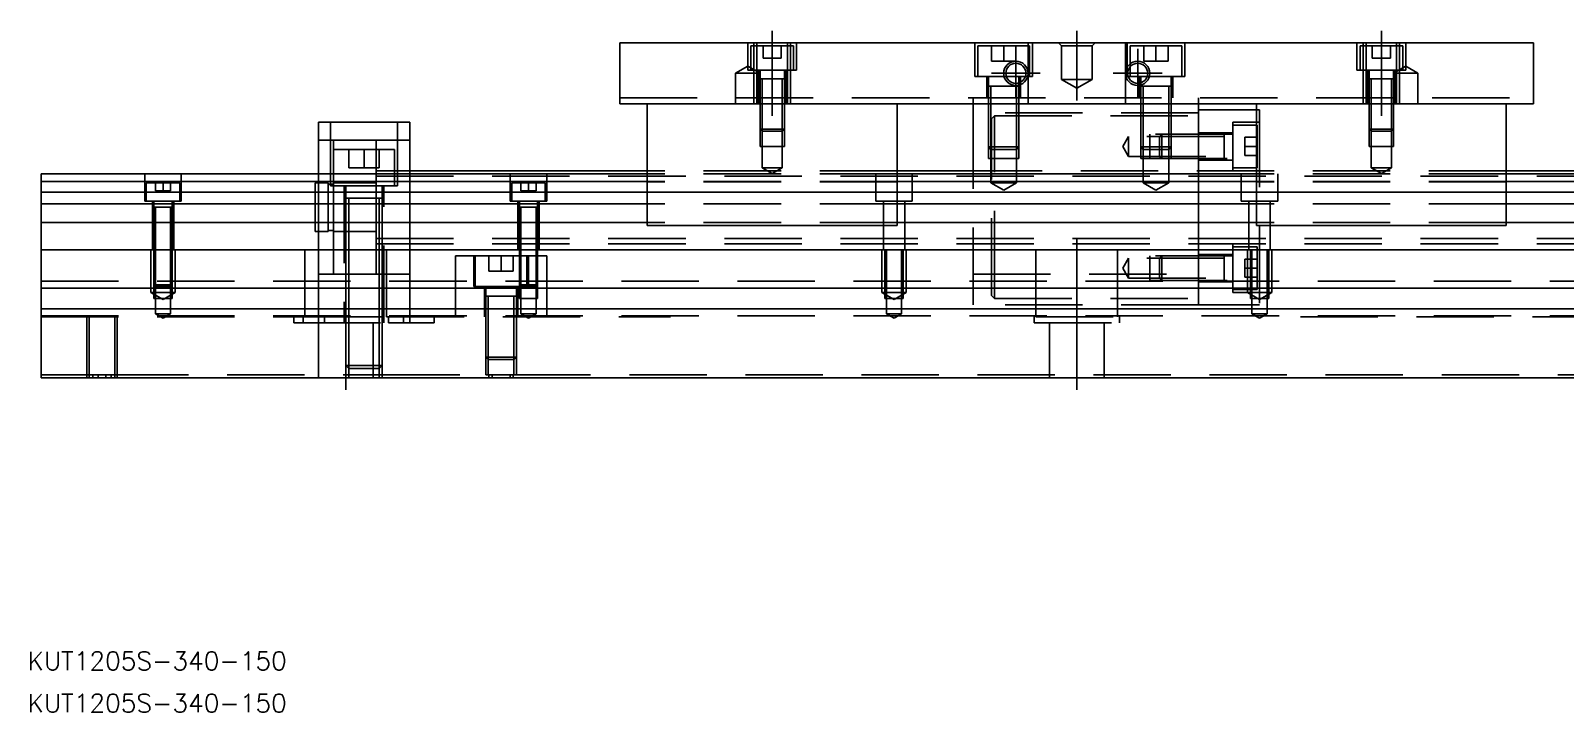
# Model space of a CAD drawing. Extents: x -10 to 509, y -277 to 77.
# Drawn here: x -1.7 to 250.2, y -276.5 to -164.6 of the extents above; entities that cross this region are included whole.
import ezdxf

# ---------------------------------------------------------------- set-up
doc = ezdxf.new("R2010")
doc.units = 0
doc.linetypes.add('CENTER', pattern=[50.8, 31.75, -6.35, 6.35, -6.35])
doc.linetypes.add('DASHED', pattern=[19.05, 12.7, -6.35])
doc.layers.get('0').update_dxf_attribs({"linetype": 'CONTINUOUS'})
doc.layers.add('CENTER', color=1, linetype='CENTER')
doc.styles.get("Standard").update_dxf_attribs({"font": 'txt.shx', "height": 3, "bigfont": 'bigfont.shx'})

# ---------------------------------------------------------------- blocks, each defined once
blk = doc.blocks.new('*U2')
at = {"color": 7, "linetype": 'CONTINUOUS'}
blk.add_text('KUT1205S-340-150', height=3, dxfattribs=at).set_placement((-2.24, -276.54))
blk = doc.blocks.new('*U3')
at = {"color": 7, "linetype": 'CONTINUOUS'}
blk.add_text('KUT1205S-340-150', height=3, dxfattribs=at).set_placement((-2.24, -269.6))

msp = doc.modelspace()

# ---------------------------------------------------------------- linework, layer by layer
at = {"color": 7, "linetype": 'CONTINUOUS'}
for p, q in [((95, -166.61), (245, -166.61)), ((95, -166.61), (95, -176.61)), ((245, -166.61), (245, -176.61)), ((95, -176.61), (245, -176.61)), ((99.5, -196.61), (99.5, -176.61)), ((140.5, -196.61), (140.5, -176.61)), ((153, -188.11), (153, -176.61)), ((190, -188.11), (190, -176.61)), ((199.5, -177.61), (190, -177.61)), ((199.5, -196.61), (199.5, -176.61)), ((240.5, -196.61), (240.5, -176.61)), ((45.5, -179.61), (45.5, -188.11)), ((45.5, -179.61), (60.5, -179.61)), ((60.5, -179.61), (60.5, -188.11)), ((0, -188.11), (0, -189.36)), ((99.5, -188.11), (0, -188.11)), ((99.5, -187.61), (60.5, -187.61)), ((153, -187.61), (140.5, -187.61)), ((199.5, -188.11), (140.5, -188.11)), ((290, -187.61), (240.5, -187.61)), ((340, -188.11), (240.5, -188.11)), ((99.5, -189.36), (0, -189.36)), ((0, -189.36), (0, -191.14)), ((0, -191.14), (99.5, -191.14)), ((0, -191.14), (0, -193.03)), ((199.5, -189.36), (140.5, -189.36)), ((140.5, -191.14), (199.5, -191.14)), ((340, -189.36), (240.5, -189.36)), ((240.5, -191.14), (340, -191.14)), ((99.5, -193.03), (0, -193.03)), ((0, -193.03), (0, -196.09)), ((199.5, -193.03), (140.5, -193.03)), ((340, -193.03), (240.5, -193.03)), ((0, -196.09), (0, -200.61)), ((99.5, -196.09), (0, -196.09)), ((199.5, -196.09), (140.5, -196.09)), ((340, -196.09), (240.5, -196.09)), ((99.5, -196.61), (140.5, -196.61)), ((199.5, -196.61), (240.5, -196.61)), ((0, -200.61), (340, -200.61)), ((0, -206.91), (0, -200.61)), ((0, -206.91), (340, -206.91)), ((0, -210.31), (0, -206.91)), ((0, -221.61), (0, -210.31)), ((0, -210.31), (340, -210.31)), ((0, -221.61), (340, -221.61))]:
    msp.add_line(p, q, dxfattribs=at)
at = {"color": 3, "linetype": 'DASHED'}
for p, q in [((116, -166.61), (116, -171.11)), ((123.5, -167.11), (116.5, -167.11)), ((116.5, -167.11), (116.5, -171.11)), ((117, -166.61), (117, -167.11)), ((117, -167.11), (117, -171.11)), ((117.5, -166.61), (117.5, -176.61)), ((118.5, -167.11), (118.5, -169.11)), ((120, -167.11), (120, -169.11)), ((121.5, -167.11), (121.5, -169.11)), ((122.5, -176.61), (122.5, -166.61)), ((123, -167.11), (123, -166.61)), ((123, -171.11), (123, -167.11)), ((123.5, -171.11), (123.5, -167.11)), ((124, -171.11), (124, -166.61)), ((153.25, -166.61), (153.25, -172.11)), ((162.25, -167.11), (153.75, -167.11)), ((153.75, -167.11), (153.75, -172.11)), ((156, -167.11), (156, -169.61)), ((158, -167.11), (158, -169.61)), ((160, -167.11), (160, -169.61)), ((162, -166.61), (162, -176.61)), ((162.25, -172.11), (162.25, -167.11)), ((162.75, -172.11), (162.75, -166.61)), ((167.5, -167.11), (167, -166.61)), ((167.5, -167.11), (167.5, -172.61)), ((167.5, -167.11), (172.5, -167.11)), ((172.5, -167.11), (173, -166.61)), ((172.5, -172.61), (172.5, -167.11)), ((178, -166.61), (178, -176.61)), ((178.25, -166.61), (178.25, -172.11)), ((187.25, -167.11), (178.75, -167.11)), ((178.75, -167.11), (178.75, -170.05)), ((181, -167.11), (181, -169.61)), ((183, -167.11), (183, -169.61)), ((185, -167.11), (185, -169.61)), ((187.25, -172.11), (187.25, -167.11)), ((187.75, -172.11), (187.75, -166.61)), ((216, -166.61), (216, -171.11)), ((223.5, -167.11), (216.5, -167.11)), ((216.5, -167.11), (216.5, -171.11)), ((217, -166.61), (217, -167.11)), ((217, -167.11), (217, -171.11)), ((217.5, -166.61), (217.5, -176.61)), ((218.5, -167.11), (218.5, -169.11)), ((220, -167.11), (220, -169.11)), ((221.5, -167.11), (221.5, -169.11)), ((222.5, -176.61), (222.5, -166.61)), ((223, -167.11), (223, -166.61)), ((223, -171.11), (223, -167.11)), ((223.5, -171.11), (223.5, -167.11)), ((224, -171.11), (224, -166.61)), ((116, -170.46), (114, -171.61)), ((118, -171.61), (116, -170.46)), ((116, -171.11), (124, -171.11)), ((117, -171.11), (117, -176.61)), ((117.75, -171.11), (117.75, -176.61)), ((118, -171.11), (118, -172.51)), ((118.5, -169.11), (120, -169.11)), ((120, -169.11), (121.5, -169.11)), ((122, -172.51), (122, -171.11)), ((122.25, -176.61), (122.25, -171.11)), ((123, -176.61), (123, -171.11)), ((156, -169.61), (158, -169.61)), ((158, -169.61), (160, -169.61)), ((178.75, -170.05), (178.75, -170.53)), ((178.75, -170.53), (178.75, -172.11)), ((181, -169.61), (183, -169.61)), ((183, -169.61), (185, -169.61)), ((216, -171.11), (224, -171.11)), ((217, -171.11), (217, -176.61)), ((217.75, -171.11), (217.75, -176.61)), ((218, -171.11), (218, -172.51)), ((218.5, -169.11), (220, -169.11)), ((220, -169.11), (221.5, -169.11)), ((224, -170.46), (222, -171.61)), ((222, -172.51), (222, -171.11)), ((222.25, -176.61), (222.25, -171.11)), ((223, -176.61), (223, -171.11)), ((226, -171.61), (224, -170.46)), ((114, -171.61), (118, -171.61)), ((114, -171.61), (114, -176.61)), ((122, -172.51), (118, -172.51)), ((122, -172.51), (118, -172.51)), ((118, -172.51), (118.22, -172.51)), ((118.22, -172.51), (118, -172.51)), ((118, -172.51), (118, -172.52)), ((118, -172.51), (118, -172.51)), ((118, -172.51), (118, -176.61)), ((121.78, -172.51), (118.22, -172.51)), ((118.35, -172.51), (118.35, -176.61)), ((121.65, -176.61), (121.65, -172.51)), ((121.78, -172.51), (122, -172.51)), ((122, -172.51), (121.78, -172.51)), ((122, -172.52), (122, -172.51)), ((122, -176.61), (122, -172.51)), ((122, -172.51), (122, -172.51)), ((153.25, -172.11), (162.75, -172.11)), ((155.25, -172.11), (155.25, -175.61)), ((155.5, -172.11), (155.5, -173.71)), ((160.5, -173.71), (155.5, -173.71)), ((160.5, -173.71), (155.5, -173.71)), ((160.5, -173.71), (155.5, -173.71)), ((155.5, -173.71), (155.76, -173.71)), ((155.76, -173.71), (155.5, -173.71)), ((155.5, -173.71), (155.5, -173.72)), ((155.5, -173.71), (155.5, -173.71)), ((155.5, -173.71), (155.5, -175.61)), ((160.01, -173.71), (155.76, -173.71)), ((155.9, -173.71), (155.9, -175.61)), ((160.24, -173.71), (160.01, -173.71)), ((160.1, -175.61), (160.1, -173.71)), ((160.24, -173.71), (160.5, -173.71)), ((160.5, -173.71), (160.24, -173.71)), ((160.5, -173.18), (160.5, -172.11)), ((160.5, -173.55), (160.5, -173.18)), ((160.5, -173.71), (160.5, -173.55)), ((160.5, -173.72), (160.5, -173.71)), ((160.5, -175.61), (160.5, -173.71)), ((160.5, -173.71), (160.5, -173.71)), ((160.75, -175.61), (160.75, -172.11)), ((167.5, -172.61), (170, -174.05)), ((172.5, -172.61), (167.5, -172.61)), ((170, -174.05), (172.5, -172.61)), ((178.25, -172.11), (187.75, -172.11)), ((180.25, -172.11), (180.25, -175.61)), ((180.5, -172.11), (180.5, -173.18)), ((180.5, -173.18), (180.5, -173.55)), ((180.5, -173.55), (180.5, -173.71)), ((185.5, -173.71), (180.5, -173.71)), ((185.5, -173.71), (180.5, -173.71)), ((180.5, -173.71), (180.76, -173.71)), ((180.76, -173.71), (180.5, -173.71)), ((180.5, -173.71), (180.5, -173.72)), ((180.5, -173.71), (180.5, -173.71)), ((180.5, -173.71), (180.5, -175.61)), ((185.24, -173.71), (180.76, -173.71)), ((180.9, -173.71), (180.9, -175.61)), ((185.1, -175.61), (185.1, -173.71)), ((185.24, -173.71), (185.5, -173.71)), ((185.5, -173.71), (185.24, -173.71)), ((185.5, -173.71), (185.5, -172.11)), ((185.5, -173.72), (185.5, -173.71)), ((185.5, -175.61), (185.5, -173.71)), ((185.5, -173.71), (185.5, -173.71)), ((185.75, -175.61), (185.75, -172.11)), ((222, -172.51), (218, -172.51)), ((222, -172.51), (218, -172.51)), ((222, -172.51), (218, -172.51)), ((218, -172.51), (218.22, -172.51)), ((218.22, -172.51), (218, -172.51)), ((218, -172.51), (218, -172.52)), ((218, -172.51), (218, -172.51)), ((218, -172.51), (218, -176.61)), ((221.78, -172.51), (218.22, -172.51)), ((218.35, -172.51), (218.35, -176.61)), ((221.65, -176.61), (221.65, -172.51)), ((221.78, -172.51), (222, -172.51)), ((222, -172.51), (221.78, -172.51)), ((222, -171.61), (226, -171.61)), ((222, -172.52), (222, -172.51)), ((222, -176.61), (222, -172.51)), ((222, -172.51), (222, -172.51)), ((226, -176.61), (226, -171.61)), ((95, -175.61), (245, -175.61)), ((153, -176.61), (153, -175.61)), ((155.5, -175.61), (155.5, -176.61)), ((155.5, -175.61), (155.5, -176.61)), ((155.9, -175.61), (155.9, -176.61)), ((160.1, -176.61), (160.1, -175.61)), ((160.5, -176.61), (160.5, -175.61)), ((160.5, -176.61), (160.5, -175.61)), ((180.5, -175.61), (180.5, -176.61)), ((180.5, -175.61), (180.5, -176.61)), ((180.9, -175.61), (180.9, -176.61)), ((185.1, -176.61), (185.1, -175.61)), ((185.5, -176.61), (185.5, -175.61)), ((185.5, -176.61), (185.5, -175.61)), ((190, -176.61), (190, -175.61)), ((118, -176.61), (118, -180.76)), ((118, -176.61), (118, -180.76)), ((118.35, -176.61), (118.35, -181.11)), ((121.65, -181.11), (121.65, -176.61)), ((122, -180.76), (122, -176.61)), ((122, -180.76), (122, -176.61)), ((190, -178.11), (153, -178.11)), ((155.5, -176.61), (155.5, -183.71)), ((155.5, -176.61), (155.5, -183.71)), ((155.9, -176.61), (155.9, -184.11)), ((156.5, -178.61), (156, -179.11)), ((156.5, -206.91), (156.5, -178.61)), ((156.5, -178.61), (190, -178.61)), ((160.1, -184.11), (160.1, -176.61)), ((160.5, -183.71), (160.5, -176.61)), ((160.5, -183.71), (160.5, -176.61)), ((180.5, -176.61), (180.5, -183.71)), ((180.5, -176.61), (180.5, -183.71)), ((180.9, -176.61), (180.9, -184.11)), ((185.1, -184.11), (185.1, -176.61)), ((185.5, -183.71), (185.5, -176.61)), ((185.5, -183.71), (185.5, -176.61)), ((200, -177.61), (199.5, -177.61)), ((200, -177.61), (200, -209.61)), ((218, -176.61), (218, -180.76)), ((218, -176.61), (218, -180.76)), ((218.35, -176.61), (218.35, -181.11)), ((221.65, -181.11), (221.65, -176.61)), ((222, -180.76), (222, -176.61)), ((222, -180.76), (222, -176.61)), ((47.5, -179.61), (47.5, -190.11)), ((58.5, -190.11), (58.5, -179.61)), ((118, -180.76), (122, -180.76)), ((118, -180.76), (118, -183.61)), ((118, -180.76), (118.35, -181.11)), ((121.65, -181.11), (118.35, -181.11)), ((118.35, -181.11), (118.35, -183.61)), ((121.65, -181.11), (122, -180.76)), ((121.65, -183.61), (121.65, -181.11)), ((122, -183.61), (122, -180.76)), ((156, -208.11), (156, -179.11)), ((195.6, -181.36), (190, -181.36)), ((195.6, -179.61), (195.6, -187.61)), ((200, -179.61), (195.6, -179.61)), ((195.6, -180.11), (195.6, -181.11)), ((196.65, -180.11), (195.6, -180.11)), ((197, -180.11), (196.65, -180.11)), ((199.6, -180.11), (197, -180.11)), ((199.6, -187.11), (199.6, -180.11)), ((218, -180.76), (222, -180.76)), ((218, -180.76), (218, -183.61)), ((218, -180.76), (218.35, -181.11)), ((221.65, -181.11), (218.35, -181.11)), ((218.35, -181.11), (218.35, -183.61)), ((221.65, -181.11), (222, -180.76)), ((221.65, -183.61), (221.65, -181.11)), ((222, -183.61), (222, -180.76)), ((48, -182.61), (45.5, -182.61)), ((48, -184.11), (48, -182.61)), ((55, -182.61), (48, -182.61)), ((55, -184.11), (55, -182.61)), ((60.5, -182.61), (55, -182.61)), ((118, -183.61), (122, -183.61)), ((118.35, -183.61), (118.35, -187.11)), ((121.65, -187.11), (121.65, -183.61)), ((155.5, -183.71), (160.5, -183.71)), ((155.5, -183.71), (155.5, -185.61)), ((155.5, -183.71), (155.9, -184.11)), ((160.1, -184.11), (160.5, -183.71)), ((160.5, -185.61), (160.5, -183.71)), ((178.5, -181.96), (177.55, -183.61)), ((177.55, -183.61), (178.5, -185.26)), ((178.5, -185.26), (178.5, -181.96)), ((194.2, -181.96), (178.5, -181.96)), ((180.5, -183.71), (185.5, -183.71)), ((180.5, -183.71), (180.5, -185.61)), ((180.5, -183.71), (180.9, -184.11)), ((182, -181.61), (182, -185.61)), ((195.6, -181.61), (182, -181.61)), ((183.95, -181.61), (183.6, -181.96)), ((183.6, -185.26), (183.6, -181.96)), ((183.95, -181.61), (183.95, -185.61)), ((185.1, -184.11), (185.5, -183.71)), ((185.5, -185.61), (185.5, -183.71)), ((194.2, -181.61), (194.19, -181.61)), ((194.2, -185.61), (194.2, -181.61)), ((194.2, -181.83), (194.2, -181.61)), ((194.21, -181.61), (194.2, -181.61)), ((194.2, -183.61), (194.2, -181.61)), ((194.2, -185.61), (194.2, -181.61)), ((194.2, -181.96), (194.2, -181.83)), ((194.2, -183.47), (194.2, -181.96)), ((194.2, -185.39), (194.2, -183.75)), ((197.6, -182.11), (197.6, -185.11)), ((199.6, -182.11), (197.6, -182.11)), ((197.6, -183.61), (199.6, -183.61)), ((218, -183.61), (222, -183.61)), ((218.35, -183.61), (218.35, -187.11)), ((221.65, -187.11), (221.65, -183.61)), ((58, -184.11), (48, -184.11)), ((48, -184.11), (48, -188.11)), ((50.5, -184.11), (50.5, -187.11)), ((53, -184.11), (53, -187.11)), ((55, -188.11), (55, -184.11)), ((55.5, -184.11), (55.5, -187.11)), ((58, -188.11), (58, -184.11)), ((155.5, -185.61), (160.5, -185.61)), ((160.1, -184.11), (155.9, -184.11)), ((155.9, -184.11), (155.9, -185.61)), ((155.9, -185.61), (155.9, -189.61)), ((160.1, -185.61), (160.1, -184.11)), ((160.1, -189.61), (160.1, -185.61)), ((178.5, -185.26), (194.2, -185.26)), ((180.5, -185.61), (185.5, -185.61)), ((185.1, -184.11), (180.9, -184.11)), ((180.9, -184.11), (180.9, -185.61)), ((180.9, -185.61), (180.9, -189.61)), ((182, -185.61), (195.6, -185.61)), ((183.6, -185.26), (183.95, -185.61)), ((185.1, -185.61), (185.1, -184.11)), ((185.1, -189.61), (185.1, -185.61)), ((190, -185.86), (195.6, -185.86)), ((199.6, -185.11), (197.6, -185.11)), ((17, -188.11), (17, -192.61)), ((23, -192.61), (23, -188.11)), ((45.5, -188.11), (45.5, -200.61)), ((48, -188.11), (48, -190.11)), ((50.5, -187.11), (53, -187.11)), ((53, -187.11), (55.5, -187.11)), ((58, -187.61), (55, -187.61)), ((55, -190.11), (55, -188.11)), ((55, -188.49), (290, -188.49)), ((60.5, -187.61), (58, -187.61)), ((58, -190.11), (58, -188.11)), ((60.5, -188.11), (60.5, -200.61)), ((77, -188.11), (77, -192.61)), ((83, -192.61), (83, -188.11)), ((140.5, -187.61), (99.5, -187.61)), ((140.5, -188.11), (99.5, -188.11)), ((121.65, -187.11), (118.35, -187.11)), ((118.35, -187.11), (120, -188.06)), ((120, -188.06), (121.65, -187.11)), ((137, -188.11), (137, -192.61)), ((143, -192.61), (143, -188.11)), ((153, -209.61), (153, -187.61)), ((240.5, -187.61), (153, -187.61)), ((190, -200.61), (190, -188.11)), ((195.6, -187.11), (199.6, -187.11)), ((195.6, -187.61), (200, -187.61)), ((197, -188.11), (197, -192.61)), ((240.5, -188.11), (199.5, -188.11)), ((203, -192.61), (203, -188.11)), ((221.65, -187.11), (218.35, -187.11)), ((218.35, -187.11), (220, -188.06)), ((220, -188.06), (221.65, -187.11)), ((22.75, -189.61), (17.25, -189.61)), ((17.25, -189.61), (17.25, -192.61)), ((18.75, -189.61), (18.75, -190.91)), ((18.75, -190.91), (20, -190.91)), ((20, -189.61), (20, -190.91)), ((20, -190.91), (21.25, -190.91)), ((21.25, -189.61), (21.25, -190.91)), ((22.75, -192.61), (22.75, -189.61)), ((45, -197.61), (45, -189.61)), ((45.5, -189.61), (45, -189.61)), ((47.1, -189.61), (45.5, -189.61)), ((47.1, -197.61), (47.1, -189.61)), ((48, -189.81), (47.1, -189.81)), ((47.5, -190.11), (58.5, -190.11)), ((55, -189.61), (48, -189.61)), ((48, -193.61), (48, -190.11)), ((49.75, -190.11), (49.75, -212.61)), ((50, -190.11), (50, -192.11)), ((55, -192.11), (55, -190.11)), ((56, -192.11), (56, -190.11)), ((56.25, -212.61), (56.25, -190.11)), ((82.75, -189.61), (77.25, -189.61)), ((77.25, -189.61), (77.25, -192.61)), ((78.75, -189.61), (78.75, -190.91)), ((78.75, -190.91), (80, -190.91)), ((80, -189.61), (80, -190.91)), ((80, -190.91), (81.25, -190.91)), ((81.25, -189.61), (81.25, -190.91)), ((82.75, -192.61), (82.75, -189.61)), ((140.5, -189.36), (99.5, -189.36)), ((140.5, -189.41), (99.5, -189.41)), ((140.5, -191.11), (99.5, -191.11)), ((99.5, -191.14), (140.5, -191.14)), ((160.1, -189.61), (155.9, -189.61)), ((155.9, -189.61), (158, -190.82)), ((158, -190.82), (160.1, -189.61)), ((185.1, -189.61), (180.9, -189.61)), ((180.9, -189.61), (183, -190.82)), ((183, -190.82), (185.1, -189.61)), ((240.5, -189.36), (199.5, -189.36)), ((240.5, -189.41), (199.5, -189.41)), ((240.5, -191.11), (199.5, -191.11)), ((199.5, -191.14), (240.5, -191.14)), ((17, -192.61), (23, -192.61)), ((18.25, -192.61), (18.25, -200.61)), ((18.5, -192.61), (18.5, -193.61)), ((18.5, -193.6), (18.5, -193.61)), ((20, -193.61), (18.5, -193.61)), ((18.62, -193.61), (18.5, -193.61)), ((18.5, -193.61), (18.5, -193.62)), ((18.5, -193.61), (18.5, -200.61)), ((20, -193.61), (18.62, -193.61)), ((18.75, -193.61), (18.75, -200.61)), ((21.5, -193.61), (20, -193.61)), ((21.38, -193.61), (20, -193.61)), ((21.25, -200.61), (21.25, -193.61)), ((21.5, -193.61), (21.38, -193.61)), ((21.5, -193.61), (21.5, -192.61)), ((21.5, -193.61), (21.5, -193.6)), ((21.5, -193.62), (21.5, -193.61)), ((21.5, -200.61), (21.5, -193.61)), ((21.75, -200.61), (21.75, -192.61)), ((48, -200.61), (48, -193.61)), ((50, -192.1), (50, -192.11)), ((56, -192.11), (50, -192.11)), ((50.35, -192.11), (50, -192.11)), ((50, -192.11), (50, -200.61)), ((50, -192.11), (50, -192.12)), ((55.65, -192.11), (50.35, -192.11)), ((50.5, -192.11), (50.5, -200.61)), ((55, -193.61), (55, -192.11)), ((55, -200.61), (55, -193.61)), ((55.5, -200.61), (55.5, -192.11)), ((56, -192.11), (55.65, -192.11)), ((56, -192.11), (56, -192.1)), ((56, -200.61), (56, -192.11)), ((56, -192.12), (56, -192.11)), ((77, -192.61), (83, -192.61)), ((78.25, -192.61), (78.25, -200.61)), ((78.5, -192.61), (78.5, -193.61)), ((78.5, -193.6), (78.5, -193.61)), ((80, -193.61), (78.5, -193.61)), ((81.5, -193.61), (78.5, -193.61)), ((78.62, -193.61), (78.5, -193.61)), ((78.5, -193.61), (78.5, -193.62)), ((78.5, -193.61), (78.5, -200.61)), ((80, -193.61), (78.62, -193.61)), ((78.75, -193.61), (78.75, -200.61)), ((81.5, -193.61), (80, -193.61)), ((81.38, -193.61), (80, -193.61)), ((81.25, -200.61), (81.25, -193.61)), ((81.5, -193.61), (81.38, -193.61)), ((81.5, -193.61), (81.5, -192.61)), ((81.5, -193.61), (81.5, -193.6)), ((81.5, -193.62), (81.5, -193.61)), ((81.5, -200.61), (81.5, -193.61)), ((81.75, -200.61), (81.75, -192.61)), ((140.5, -193.03), (99.5, -193.03)), ((137, -192.61), (143, -192.61)), ((138.25, -192.61), (138.25, -200.61)), ((141.75, -200.61), (141.75, -192.61)), ((197, -192.61), (203, -192.61)), ((198.25, -192.61), (198.25, -200.61)), ((240.5, -193.03), (199.5, -193.03)), ((201.75, -200.61), (201.75, -192.61)), ((140.5, -196.09), (99.5, -196.09)), ((140.5, -196.11), (99.5, -196.11)), ((240.5, -196.09), (199.5, -196.09)), ((240.5, -196.11), (199.5, -196.11)), ((45, -197.61), (45.5, -197.61)), ((45.5, -197.61), (47.1, -197.61)), ((47.1, -197.41), (48, -197.41)), ((48, -197.61), (50, -197.61)), ((50, -197.61), (50.5, -197.61)), ((50.5, -197.61), (55, -197.61)), ((55, -198.74), (290, -198.74)), ((18, -200.61), (18, -207.61)), ((18.5, -200.61), (18.5, -206.36)), ((18.5, -200.61), (18.5, -206.36)), ((18.75, -200.61), (18.75, -206.61)), ((21.25, -206.61), (21.25, -200.61)), ((21.5, -206.36), (21.5, -200.61)), ((21.5, -206.36), (21.5, -200.61)), ((22, -207.61), (22, -200.61)), ((43.29, -211.61), (43.29, -200.61)), ((45.5, -200.61), (45.5, -206.91)), ((48, -204.61), (48, -200.61)), ((50, -200.61), (50, -206.91)), ((50.5, -200.61), (50.5, -206.91)), ((55, -199.61), (290, -199.61)), ((55, -204.61), (55, -200.61)), ((55.5, -206.91), (55.5, -200.61)), ((56, -206.91), (56, -200.61)), ((56.71, -200.61), (56.71, -211.61)), ((60.5, -200.61), (60.5, -206.91)), ((78.5, -200.61), (78.5, -206.36)), ((78.5, -200.61), (78.5, -206.36)), ((78.75, -200.61), (78.75, -206.61)), ((81.25, -206.61), (81.25, -200.61)), ((81.5, -206.36), (81.5, -200.61)), ((81.5, -206.36), (81.5, -200.61)), ((138, -200.61), (138, -207.61)), ((138.5, -200.61), (138.5, -206.91)), ((138.75, -200.61), (138.75, -208.61)), ((141.25, -208.61), (141.25, -200.61)), ((141.5, -206.91), (141.5, -200.61)), ((142, -207.61), (142, -200.61)), ((163.29, -211.61), (163.29, -200.61)), ((176.71, -200.61), (176.71, -211.61)), ((190, -204.61), (190, -200.61)), ((195.6, -201.36), (190, -201.36)), ((195.6, -199.61), (195.6, -207.61)), ((195.6, -199.61), (200, -199.61)), ((199.6, -200.11), (195.6, -200.11)), ((198, -200.61), (198, -207.61)), ((198.5, -200.61), (198.5, -206.91)), ((198.75, -200.61), (198.75, -208.61)), ((199.6, -206.91), (199.6, -200.11)), ((201.25, -208.61), (201.25, -200.61)), ((201.5, -206.91), (201.5, -200.61)), ((202, -207.61), (202, -200.61)), ((68, -201.61), (68, -206.91)), ((68, -201.61), (78.5, -201.61)), ((71, -201.61), (71, -206.61)), ((71.25, -201.61), (71.25, -206.61)), ((73.5, -201.61), (73.5, -204.11)), ((75.5, -201.61), (75.5, -204.11)), ((77.5, -201.61), (77.5, -204.11)), ((78.5, -201.61), (78.75, -201.61)), ((78.75, -201.61), (81.25, -201.61)), ((79.75, -206.61), (79.75, -201.61)), ((80, -206.61), (80, -201.61)), ((81.25, -201.61), (81.5, -201.61)), ((81.5, -201.61), (83, -201.61)), ((83, -201.61), (83, -206.91)), ((178.5, -201.96), (177.55, -203.61)), ((177.55, -203.61), (178.5, -205.26)), ((178.5, -205.26), (178.5, -201.96)), ((194.2, -201.96), (178.5, -201.96)), ((182, -201.61), (182, -205.61)), ((195.6, -201.61), (182, -201.61)), ((183.95, -201.61), (183.6, -201.96)), ((183.6, -205.26), (183.6, -201.96)), ((183.95, -201.61), (183.95, -205.61)), ((194.2, -201.61), (194.19, -201.61)), ((194.2, -205.61), (194.2, -201.61)), ((194.2, -201.83), (194.2, -201.61)), ((194.21, -201.61), (194.2, -201.61)), ((194.2, -203.61), (194.2, -201.61)), ((194.2, -205.61), (194.2, -201.61)), ((194.2, -201.96), (194.2, -201.83)), ((194.2, -203.47), (194.2, -201.96)), ((194.2, -205.39), (194.2, -203.75)), ((197.6, -202.11), (197.6, -205.11)), ((199.6, -202.11), (197.6, -202.11)), ((197.6, -203.61), (199.6, -203.61)), ((0, -205.76), (340, -205.76)), ((18.5, -206.36), (21.5, -206.36)), ((18.5, -206.36), (18.5, -206.91)), ((18.5, -206.36), (18.75, -206.61)), ((21.25, -206.61), (21.5, -206.36)), ((21.5, -206.91), (21.5, -206.36)), ((45.5, -204.61), (48, -204.61)), ((48, -204.61), (50, -204.61)), ((50, -204.61), (50.5, -204.61)), ((50.5, -204.61), (55, -204.61)), ((55, -204.61), (60.5, -204.61)), ((73.5, -204.11), (75.5, -204.11)), ((75.5, -204.11), (77.5, -204.11)), ((78.5, -206.36), (81.5, -206.36)), ((78.5, -206.36), (78.5, -206.91)), ((78.5, -206.36), (78.75, -206.61)), ((81.25, -206.61), (81.5, -206.36)), ((81.5, -206.91), (81.5, -206.36)), ((153, -204.61), (190, -204.61)), ((178.5, -205.26), (194.2, -205.26)), ((182, -205.61), (195.6, -205.61)), ((183.6, -205.26), (183.95, -205.61)), ((190, -204.61), (190, -209.61)), ((190, -205.86), (195.6, -205.86)), ((199.6, -205.11), (197.6, -205.11)), ((22, -207.61), (18, -207.61)), ((18, -207.61), (20, -208.76)), ((18.5, -206.91), (18.5, -208.61)), ((18.5, -208.61), (21.5, -208.61)), ((21.25, -206.61), (18.75, -206.61)), ((18.75, -206.61), (18.75, -208.61)), ((18.75, -208.61), (18.75, -211.11)), ((20, -208.76), (22, -207.61)), ((21.25, -208.61), (21.25, -206.61)), ((21.25, -211.11), (21.25, -208.61)), ((21.5, -208.61), (21.5, -206.91)), ((45.5, -206.91), (45.5, -210.31)), ((50, -206.91), (50, -210.31)), ((50.5, -206.91), (50.5, -210.31)), ((55.5, -210.31), (55.5, -206.91)), ((56, -210.31), (56, -206.91)), ((60.5, -206.91), (60.5, -210.31)), ((68, -206.91), (68, -210.31)), ((71, -206.61), (78.75, -206.61)), ((72.75, -206.61), (72.75, -211.61)), ((73, -206.61), (73, -206.91)), ((73, -206.91), (73, -208.21)), ((78, -208.21), (73, -208.21)), ((78, -208.21), (73, -208.21)), ((78, -208.21), (73, -208.21)), ((73, -208.21), (73.26, -208.21)), ((73.26, -208.21), (73, -208.21)), ((73, -208.21), (73, -208.21)), ((73, -208.21), (73, -210.31)), ((73, -208.21), (73, -208.21)), ((77.74, -208.21), (73.26, -208.21)), ((73.4, -208.21), (73.4, -210.31)), ((77.6, -210.31), (77.6, -208.21)), ((77.74, -208.21), (78, -208.21)), ((78, -208.21), (77.74, -208.21)), ((78, -206.91), (78, -206.61)), ((78, -208.21), (78, -206.91)), ((78, -210.31), (78, -208.21)), ((78, -208.21), (78, -208.21)), ((78, -208.21), (78, -208.21)), ((78.25, -211.61), (78.25, -206.61)), ((78.5, -206.91), (78.5, -208.61)), ((78.5, -208.61), (81.5, -208.61)), ((81.25, -206.61), (78.75, -206.61)), ((78.75, -206.61), (78.75, -208.61)), ((78.75, -208.61), (78.75, -211.11)), ((81.25, -208.61), (81.25, -206.61)), ((81.25, -211.11), (81.25, -208.61)), ((81.5, -208.61), (81.5, -206.91)), ((83, -206.91), (83, -210.31)), ((142, -207.61), (138, -207.61)), ((138, -207.61), (140, -208.76)), ((138.5, -206.91), (138.5, -208.61)), ((138.5, -208.61), (141.5, -208.61)), ((138.75, -208.61), (138.75, -211.11)), ((140, -208.76), (142, -207.61)), ((141.25, -211.11), (141.25, -208.61)), ((141.5, -208.61), (141.5, -206.91)), ((151.5, -206.89), (189.5, -206.89)), ((152.5, -206.89), (151.5, -206.89)), ((189.5, -206.89), (152.5, -206.89)), ((156, -208.11), (156.5, -208.61)), ((156.5, -208.61), (156.5, -206.91)), ((156.5, -208.61), (190, -208.61)), ((195.6, -206.91), (195.6, -207.11)), ((195.6, -207.11), (198.5, -207.11)), ((195.6, -207.61), (200, -207.61)), ((202, -207.61), (198, -207.61)), ((198, -207.61), (200, -208.76)), ((198.5, -206.91), (198.5, -208.61)), ((198.5, -207.11), (199.6, -207.11)), ((198.5, -208.61), (201.5, -208.61)), ((198.75, -208.61), (198.75, -211.11)), ((199.6, -207.11), (199.6, -206.91)), ((200, -208.76), (202, -207.61)), ((201.25, -211.11), (201.25, -208.61)), ((201.5, -208.61), (201.5, -206.91)), ((0, -211.46), (340, -211.46)), ((0, -211.61), (43.29, -211.61)), ((7.5, -211.61), (7.5, -221.61)), ((7.9, -211.61), (12.1, -211.61)), ((7.9, -211.61), (7.9, -221.61)), ((12.1, -221.61), (12.1, -211.61)), ((12.5, -221.61), (12.5, -211.61)), ((21.25, -211.11), (18.75, -211.11)), ((18.75, -211.11), (20, -211.83)), ((20, -211.83), (21.25, -211.11)), ((41.5, -211.61), (41.5, -212.61)), ((43, -211.61), (43, -212.61)), ((43.29, -211.61), (56.71, -211.61)), ((45.5, -210.31), (45.5, -211.61)), ((45.5, -211.61), (45.5, -212.61)), ((46.5, -212.61), (46.5, -211.61)), ((46.5, -211.61), (46.5, -212.61)), ((50, -210.31), (50, -211.61)), ((50, -211.61), (50, -212.61)), ((50.5, -210.31), (50.5, -211.61)), ((50.5, -211.61), (50.5, -212.61)), ((55.5, -211.61), (55.5, -210.31)), ((55.5, -212.61), (55.5, -211.61)), ((56, -211.61), (56, -210.31)), ((56, -212.61), (56, -211.61)), ((56.71, -211.61), (103.29, -211.61)), ((57, -212.61), (57, -211.61)), ((59.5, -211.61), (59.5, -212.61)), ((59.5, -212.61), (59.5, -211.61)), ((60.5, -210.31), (60.5, -212.61)), ((64.5, -212.61), (64.5, -211.61)), ((68, -210.31), (68, -211.61)), ((73, -210.31), (73, -211.61)), ((73, -211.61), (73, -218.21)), ((73, -211.61), (73, -218.21)), ((73.4, -210.31), (73.4, -211.61)), ((73.4, -211.61), (73.4, -218.61)), ((77.6, -211.61), (77.6, -210.31)), ((77.6, -218.61), (77.6, -211.61)), ((78, -211.61), (78, -210.31)), ((78, -218.21), (78, -211.61)), ((78, -218.21), (78, -211.61)), ((81.25, -211.11), (78.75, -211.11)), ((78.75, -211.11), (80, -211.83)), ((80, -211.83), (81.25, -211.11)), ((83, -210.31), (83, -211.61)), ((141.25, -211.11), (138.75, -211.11)), ((138.75, -211.11), (140, -211.83)), ((140, -211.83), (141.25, -211.11)), ((190, -209.61), (153, -209.61)), ((163, -211.61), (163, -212.61)), ((163.29, -211.61), (176.71, -211.61)), ((177, -212.61), (177, -211.61)), ((200, -209.61), (190, -209.61)), ((201.25, -211.11), (198.75, -211.11)), ((198.75, -211.11), (200, -211.83)), ((200, -211.83), (201.25, -211.11)), ((206.71, -211.61), (283.29, -211.61)), ((41.5, -212.61), (43, -212.61)), ((43, -212.61), (57, -212.61)), ((45.5, -212.61), (45.5, -221.61)), ((50, -212.61), (50, -219.61)), ((50, -212.61), (50, -219.61)), ((50.5, -212.61), (55.5, -212.61)), ((50.5, -212.61), (55.5, -212.61)), ((50.5, -212.61), (50.5, -220.11)), ((54.5, -221.61), (54.5, -212.61)), ((55.5, -220.11), (55.5, -212.61)), ((56, -219.61), (56, -212.61)), ((56, -219.61), (56, -212.61)), ((57, -212.61), (59.5, -212.61)), ((59.5, -212.61), (64.5, -212.61)), ((163, -212.61), (177, -212.61)), ((165.5, -212.61), (165.5, -221.61)), ((174.5, -221.61), (174.5, -212.61)), ((73, -218.21), (78, -218.21)), ((73, -218.21), (73, -221.11)), ((73, -218.21), (73.4, -218.61)), ((77.6, -218.61), (73.4, -218.61)), ((73.4, -218.61), (73.4, -221.11)), ((77.6, -218.61), (78, -218.21)), ((77.6, -221.11), (77.6, -218.61)), ((78, -221.11), (78, -218.21)), ((0, -221.11), (8.5, -221.11)), ((9.36, -221.11), (8.5, -221.11)), ((8.5, -221.61), (8.5, -221.11)), ((8.5, -221.11), (9.36, -221.11)), ((9.36, -221.11), (10.64, -221.11)), ((9.36, -221.11), (9.36, -221.61)), ((11.5, -221.11), (10.64, -221.11)), ((10.64, -221.61), (10.64, -221.11)), ((10.64, -221.11), (11.5, -221.11)), ((11.5, -221.11), (11.5, -221.61)), ((11.5, -221.11), (50, -221.11)), ((50, -219.61), (56, -219.61)), ((50, -219.61), (50, -221.11)), ((50, -219.61), (50.5, -220.11)), ((50, -221.61), (50, -221.11)), ((50.5, -221.11), (50, -221.11)), ((50, -221.11), (50.5, -221.11)), ((55.5, -220.11), (50.5, -220.11)), ((50.5, -220.11), (50.5, -221.11)), ((50.5, -221.11), (55.5, -221.11)), ((50.5, -221.11), (50.5, -221.61)), ((55.5, -220.11), (56, -219.61)), ((55.5, -221.11), (55.5, -220.11)), ((56, -221.11), (55.5, -221.11)), ((55.5, -221.61), (55.5, -221.11)), ((55.5, -221.11), (56, -221.11)), ((56, -221.11), (56, -219.61)), ((56, -221.11), (56, -221.61)), ((56, -221.11), (73.5, -221.11)), ((73.5, -221.11), (73, -221.11)), ((73.5, -221.61), (73.5, -221.11)), ((73.5, -221.11), (74.03, -221.11)), ((74.03, -221.11), (76.97, -221.11)), ((74.03, -221.11), (74.03, -221.61)), ((76.97, -221.61), (76.97, -221.11)), ((76.97, -221.11), (77.5, -221.11)), ((78, -221.11), (77.5, -221.11)), ((77.5, -221.11), (77.5, -221.61)), ((77.5, -221.11), (340, -221.11))]:
    msp.add_line(p, q, dxfattribs=at)
at = {"color": 3, "linetype": 'CONTINUOUS'}
for centre in [(160, -171.61), (180, -171.61)]:
    msp.add_circle(centre, 2, dxfattribs=at)
at = {"color": 7, "linetype": 'CONTINUOUS'}
for centre in [(160, -171.61), (180, -171.61)]:
    msp.add_circle(centre, 1.65, dxfattribs=at)
at = {"layer": 'CENTER', "color": 1, "linetype": 'CENTER'}
for p, q in [((120, -164.61), (120, -178.61)), ((170, -164.61), (170, -176.05)), ((220, -164.61), (220, -178.61)), ((160, -175.61), (160, -167.61)), ((180, -175.61), (180, -167.61)), ((156, -171.61), (164, -171.61)), ((176, -171.61), (184, -171.61)), ((50, -223.61), (50, -198.61)), ((170, -223.61), (170, -198.61))]:
    msp.add_line(p, q, dxfattribs=at)

# ---------------------------------------------------------------- block references
at = {"color": 7, "linetype": 'CONTINUOUS'}
for name in ['*U3', '*U2']:
    msp.add_blockref(name, (0, 0), dxfattribs=at)

doc.saveas('drawing.dxf')
